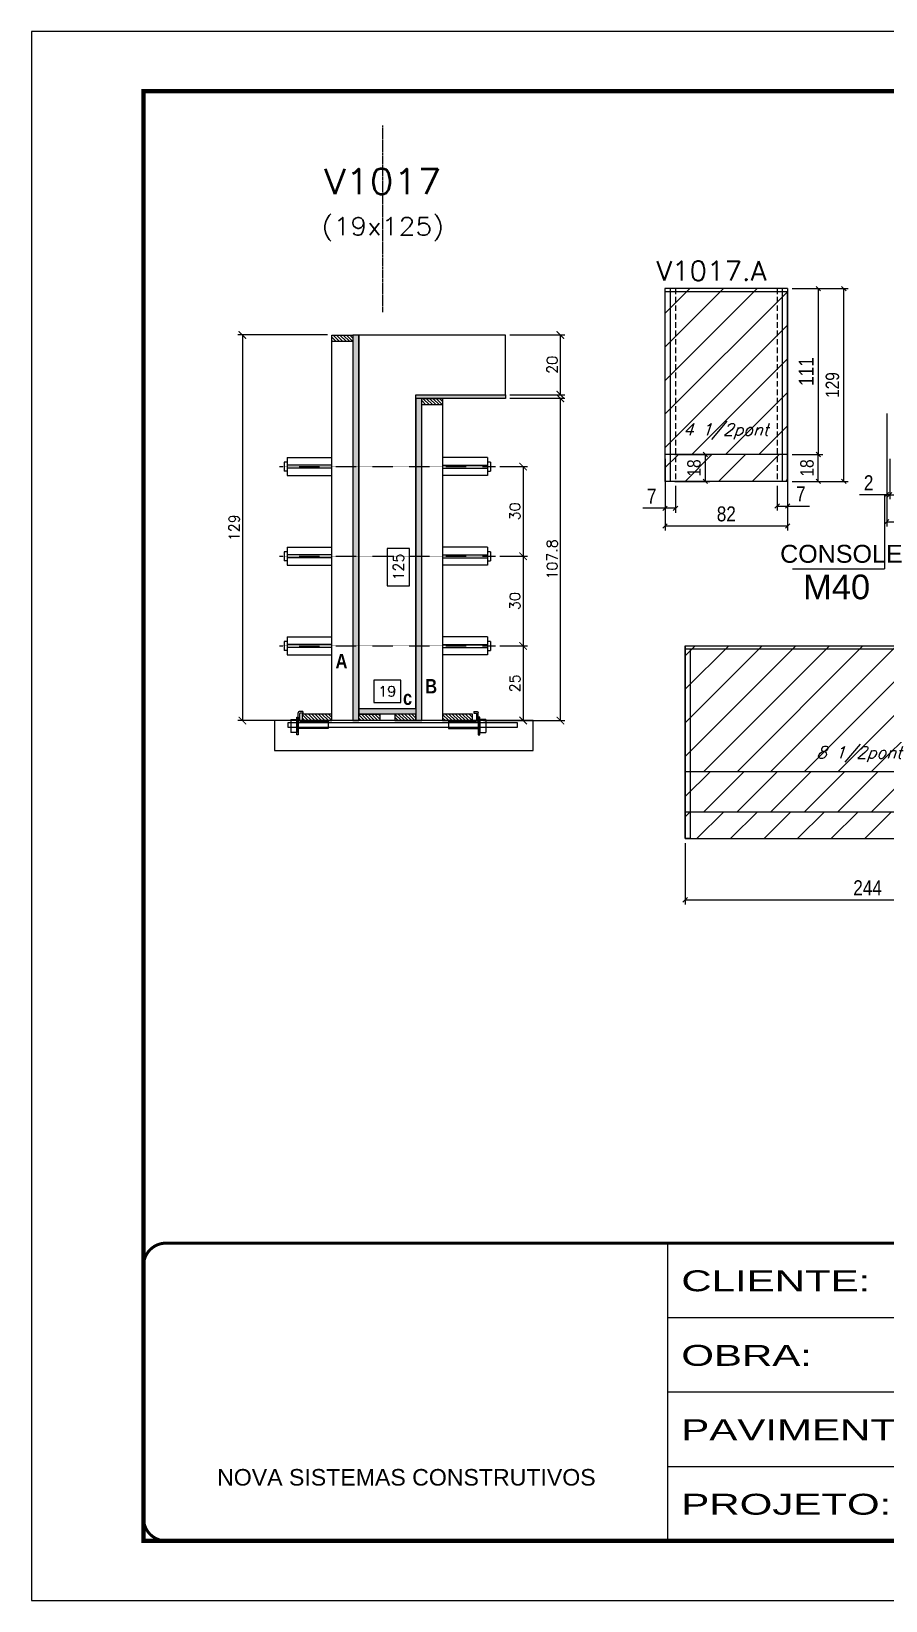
# Model space of a CAD drawing. Extents: x -20960 to -5926, y -2106 to 21915.
# Drawn here: x -12207 to -11636, y 15123 to 16173 of the extents above; entities that cross this region are included whole.
import ezdxf
from ezdxf.enums import TextEntityAlignment as Align

# ---------------------------------------------------------------- set-up
doc = ezdxf.new("R2010")
doc.units = 0
for name, pattern in [('CONTINUO', [0]), ('DASHED', [0.75, 0.5, -0.25]), ('HIDDEN', [0.375, 0.25, -0.125])]:
    doc.linetypes.add(name, pattern=pattern)
for name, color, linetype in [('5', 5, 'Continuous'), ('barrote', 251, 'Continuous'), ('COTA', 241, 'Continuous'), ('Cota Seção (2x)', 4, 'Continuous'), ('detalhes', 4, 'Continuous'), ('NOMENCLATURA', 7, 'Continuous'), ('Painéis', 200, 'Continuous'), ('presilha', 1, 'Continuous'), ('Reaproveitamento', 251, 'Continuous'), ('SARR_2.2x7', 40, 'Continuous'), ('SARR_3.5x7', 81, 'Continuous'), ('TENSOR', 3, 'Continuous'), ('texto', 7, 'Continuous'), ('Texto de Titulo', 7, 'Continuous'), ('Texto Qtd Sarr', 242, 'Continuous')]:
    doc.layers.add(name, color=color, linetype=linetype)
for name, color, linetype, lineweight in [('CONCRETO', 251, 'Continuous', 25), ('Folhas', 255, 'Continuous', 9), ('Hachura', 251, 'Continuous', 9), ('Madeira', 126, 'Continuous', 18), ('SARRAFO DE PRESSAO', 251, 'DASHED', 9), ('SCO-___-LAJ', 2, 'Continuous', 0), ('Texto Seção', 7, 'Continuous', 15)]:
    doc.layers.add(name, color=color, linetype=linetype, lineweight=lineweight)
doc.styles.add('ARIAL', font='arial.ttf')
doc.styles.add('COTA TECNICA', font='techl___.ttf', dxfattribs={"height": 10})
doc.styles.add('COTA TECNICA-50', font='techl___.ttf', dxfattribs={"height": 9})
doc.styles.add('REGUA-120', font='ROMANS.shx', dxfattribs={"height": 15})
doc.styles.add('Romans', font='romans.shx')
doc.styles.get("Standard").update_dxf_attribs({"font": 'arial.ttf'})
doc.styles.add('TECNICA', font='techb___.ttf', dxfattribs={"height": 10})
doc.styles.add('Tecnologia', font='')
doc.styles.get('Tecnologia').set_extended_font_data('Forgotten Futurist')
doc.dimstyles.new('COTA PAINEL-50', dxfattribs={"dimtxt": 9, "dimasz": 3, "dimexe": 3, "dimexo": 3, "dimgap": 3, "dimtad": 1, "dimdec": 1, "dimzin": 12, "dimdsep": 46, "dimtxsty": 'COTA TECNICA-50', "dimblk1": 'OBLIQUE', "dimblk2": 'OBLIQUE', "dimsah": 1, "dimcen": 0.9, "dimclrd": 4, "dimclre": 4, "dimclrt": 240, "dimadec": 1, "dimazin": 3, "dimtfac": 1, "dimtdec": 1, "dimtmove": 0, "dimatfit": 3, "dimfxl": 1, "dimtolj": 1, "dimtzin": 12, "dimarcsym": 0})
doc.dimstyles.new('Cota Seção (2x)', dxfattribs={"dimtxt": 7, "dimasz": 5, "dimexe": 3, "dimexo": 3, "dimgap": 2, "dimtad": 3, "dimdec": 1, "dimlfac": 0.5, "dimzin": 12, "dimdsep": 46, "dimtxsty": 'Romans', "dimblk": 'ARCHTICK', "dimcen": 0, "dimclrd": 4, "dimclre": 4, "dimclrt": 1, "dimadec": 1, "dimazin": 3, "dimtfac": 1, "dimtdec": 1, "dimtmove": 0, "dimatfit": 3, "dimldrblk": 'OBLIQUE', "dimfxl": 1, "dimtolj": 1, "dimtzin": 12, "dimarcsym": 0})
doc.dimstyles.new('Cota Seção interna', dxfattribs={"dimtxt": 7, "dimasz": 6, "dimexe": 0.18, "dimexo": 2, "dimgap": -4, "dimtad": 3, "dimdec": 1, "dimlfac": 0.5, "dimzin": 12, "dimdsep": 46, "dimtxsty": 'Romans', "dimblk": 'ARCHTICK', "dimcen": 0.09, "dimse1": 1, "dimse2": 1, "dimsd1": 1, "dimsd2": 1, "dimclrd": 180, "dimclre": 5, "dimclrt": 1, "dimadec": 0, "dimazin": 3, "dimtfac": 1, "dimtdec": 1, "dimtofl": 0, "dimtmove": 0, "dimatfit": 3, "dimldrblk": 'ARCHTICK', "dimfxl": 1, "dimtolj": 1, "dimtzin": 0, "dimarcsym": 0})
doc.dimstyles.new('PAINEL', dxfattribs={"dimtxt": 10, "dimasz": 3, "dimexe": 3, "dimexo": 3, "dimgap": 3, "dimtad": 1, "dimdec": 1, "dimzin": 12, "dimdsep": 46, "dimtxsty": 'COTA TECNICA', "dimblk1": 'OBLIQUE', "dimblk2": 'OBLIQUE', "dimsah": 1, "dimcen": 0.9, "dimclrd": 4, "dimclre": 4, "dimclrt": 240, "dimadec": 1, "dimazin": 3, "dimtfac": 1, "dimtdec": 1, "dimtmove": 0, "dimatfit": 3, "dimfxl": 1, "dimtolj": 1, "dimtzin": 12, "dimarcsym": 0})
pattern_1 = [(45, (-4755, 0), (-11.22532, 11.22532), [])]
pattern_2 = [(45, (-3170, 0), (-11.22532, 11.22532), [])]

# ---------------------------------------------------------------- blocks, each defined once
blk = doc.blocks.new('9999999999')
at = {"color": 30, "linetype": 'CONTINUO'}
for p, q in [((98564.6, 34230.2), (98564.6, 34429.4)), ((98564.6, 34379.6), (99584, 34379.6)), ((98564.6, 34329.8), (99488, 34329.8)), ((98564.6, 34280), (99488, 34280))]:
    blk.add_line(p, q, dxfattribs=at)
at = {"color": 30, "linetype": 'CONTINUO', "const_width": 2}
blk.add_lwpolyline([(99584, 34230.2), (99584, 34414.4, 0.414214), (99569, 34429.4), (98229, 34429.4, 0.414214), (98214, 34414.4), (98214, 34245.2, 0.414214), (98229, 34230.2), (99584, 34230.2)], format="xyb", dxfattribs=at)
at = {"layer": 'Folhas'}
blk.add_lwpolyline([(98139, 34190.2), (99624, 34190.2), (99624, 35240.2), (98139, 35240.2)], close=True, dxfattribs=at)
at = {"layer": 'Folhas', "color": 30, "const_width": 3}
blk.add_lwpolyline([(98214, 34230.2), (99584, 34230.2), (99584, 35200.2), (98214, 35200.2)], close=True, dxfattribs=at)
at = {"color": 7, "linetype": 'Continuous', "ltscale": 5, "style": 'ARIAL'}
blk.add_text('NOVA SISTEMAS CONSTRUTIVOS', height=11.059, dxfattribs=at).set_placement((98263.2, 34267.2))
at = {"layer": 'Folhas', "color": 7, "style": 'Tecnologia', "width": 1.5}
for s, p in [('CLIENTE:', (98573.7, 34397.2)), ('OBRA:', (98573.7, 34347.3)), ('PAVIMENTO:', (98573.7, 34297.5)), ('PROJETO:', (98573.7, 34247.7))]:
    blk.add_text(s, height=14, dxfattribs=at).set_placement(p)
blk = doc.blocks.new('titulo1')
at = {"layer": 'Defpoints', "color": 252, "linetype": 'HIDDEN', "ltscale": 2}
blk.add_line((0, 0), (0, 125), dxfattribs=at)
at = {"layer": 'Defpoints', "style": 'Romans', "oblique": 15}
blk.add_attdef('FOLHA', text='', height=10, dxfattribs=at).set_placement((0, 15.6), align=Align.MIDDLE_CENTER)
at = {"layer": 'Texto Qtd Sarr', "color": 3, "style": 'Romans', "oblique": 15}
for tag, height, p in [('TITULO', 17, (0, 71.4)), ('SEÇÃO', 12, (0, 41.5))]:
    blk.add_attdef(tag, text='', height=height, dxfattribs=at).set_placement(p, align=Align.MIDDLE_CENTER)
blk = doc.blocks.new('_ArchTick')
at = {"color": 0, "linetype": 'ByBlock', "const_width": 0.15}
blk.add_lwpolyline([(-0.5, -0.5), (0.5, 0.5)], dxfattribs=at)
blk = doc.blocks.new('*D7050')
at = {"layer": 'COTA', "color": 4, "lineweight": -2, "transparency": 16777216}
for p, q in [((-11887, 15927), (-11850.2, 15927)), ((-11853.2, 15711.4), (-11853.2, 15927)), ((-11904.6, 15711.4), (-11850.2, 15711.4))]:
    blk.add_line(p, q, dxfattribs=at)
at = {"layer": 'Defpoints', "color": 0, "transparency": 16777216}
for p in [(-11890, 15927), (-11853.2, 15927), (-11907.6, 15711.4)]:
    blk.add_point(p, dxfattribs=at)
at = {"layer": 'COTA', "color": 4, "lineweight": -2, "transparency": 16777216, "xscale": 5, "yscale": 5, "zscale": 5}
for p, rotation in [((-11853.2, 15927), 90), ((-11853.2, 15711.4), 270)]:
    blk.add_blockref('_ArchTick', p, dxfattribs=dict(at, rotation=rotation))
at = {"layer": 'COTA', "color": 1, "transparency": 16777216, "insert": (-11858.7, 15819.2), "char_height": 7, "attachment_point": 5, "rotation": 90, "style": 'Romans'}
blk.add_mtext('\\A1;107.8', dxfattribs=at)
blk = doc.blocks.new('_Oblique')
at = {"color": 0, "linetype": 'ByBlock', "lineweight": -2}
blk.add_line((-0.5, -0.5), (0.5, 0.5), dxfattribs=at)
blk = doc.blocks.new('*D7051')
at = {"layer": 'COTA', "color": 4, "lineweight": -2, "transparency": 16777216}
for p, q in [((-11887, 15969.4), (-11850.2, 15969.4)), ((-11853.2, 15929.4), (-11853.2, 15969.4)), ((-11887, 15929.4), (-11850.2, 15929.4))]:
    blk.add_line(p, q, dxfattribs=at)
at = {"layer": 'Defpoints', "color": 0, "transparency": 16777216}
for p in [(-11890, 15969.4), (-11853.2, 15969.4), (-11890, 15929.4)]:
    blk.add_point(p, dxfattribs=at)
at = {"layer": 'COTA', "color": 4, "lineweight": -2, "transparency": 16777216, "xscale": 5, "yscale": 5, "zscale": 5}
for p, rotation in [((-11853.2, 15969.4), 90), ((-11853.2, 15929.4), 270)]:
    blk.add_blockref('_ArchTick', p, dxfattribs=dict(at, rotation=rotation))
at = {"layer": 'COTA', "color": 1, "transparency": 16777216, "insert": (-11858.7, 15949.4), "char_height": 7, "attachment_point": 5, "rotation": 90, "style": 'Romans'}
blk.add_mtext('\\A1;20', dxfattribs=at)
blk = doc.blocks.new('*D7052')
at = {"layer": 'Cota Seção (2x)', "color": 180, "lineweight": -2, "transparency": 16777216}
for p, q in [((-11954, 15826.6), (-11969, 15826.6)), ((-11969, 15826.6), (-11969, 15801.6)), ((-11954, 15801.6), (-11954, 15826.6)), ((-11969, 15801.6), (-11954, 15801.6))]:
    blk.add_line(p, q, dxfattribs=at)
at = {"layer": 'Defpoints', "color": 0, "transparency": 16777216}
for p in [(-11950, 15969.4), (-11950, 15969.4), (-11950, 15719.4)]:
    blk.add_point(p, dxfattribs=at)
at = {"layer": 'Cota Seção (2x)', "color": 1, "transparency": 16777216, "insert": (-11961.5, 15814.1), "char_height": 7, "attachment_point": 5, "rotation": 90, "style": 'Romans'}
blk.add_mtext('\\A1;125', dxfattribs=at)
blk = doc.blocks.new('PRESILHA METÁLICA 1')
at = {"layer": 'presilha'}
for p, q in [((7.5, 10.6), (7.5, 19.9)), ((12, 21), (8.6, 21)), ((9, 11.6), (9, 18.9)), ((12, 19.5), (9.6, 19.5)), ((12, 21), (12, 19.5)), ((0, 13), (6, 13)), ((0, 13), (0, 0)), ((6, 0), (0, 0)), ((6, 15.5), (7.5, 15.5)), ((6, -2.5), (6, 15.5)), ((6, 13), (6, 0)), ((7.5, 15.5), (7.5, -2.5)), ((37.5, 4.1), (7.5, 4.1)), ((37.5, 11), (9.6, 11)), ((37.5, 11), (37.5, 4.1)), ((7.5, -2.5), (6, -2.5))]:
    blk.add_line(p, q, dxfattribs=at)
for centre, radius, start, end in [((8.6, 19.9), 1.14, 90, 180), ((9.6, 18.9), 0.57, 90, 180), ((9.6, 11.6), 0.57, 180, 270)]:
    blk.add_arc(centre, radius, start, end, dxfattribs=at)
blk = doc.blocks.new('*D7041')
at = {"layer": 'Cota Seção (2x)', "color": 180, "lineweight": -2, "transparency": 16777216}
for p, q in [((-11960, 15738.4), (-11978, 15738.4)), ((-11978, 15738.4), (-11978, 15723.4)), ((-11960, 15723.4), (-11960, 15738.4)), ((-11978, 15723.4), (-11960, 15723.4))]:
    blk.add_line(p, q, dxfattribs=at)
at = {"layer": 'Defpoints', "color": 0, "transparency": 16777216}
for p in [(-11950, 15719.4), (-11988, 15711.4), (-11950, 15711.4)]:
    blk.add_point(p, dxfattribs=at)
at = {"layer": 'Cota Seção (2x)', "color": 1, "transparency": 16777216, "insert": (-11969, 15730.9), "char_height": 7, "attachment_point": 5, "style": 'Romans'}
blk.add_mtext('\\A1;19', dxfattribs=at)
blk = doc.blocks.new('*D7042')
at = {"layer": 'COTA', "color": 4, "lineweight": -2, "transparency": 16777216}
for p, q in [((-12009, 15969.4), (-12068.9, 15969.4)), ((-12065.9, 15969.4), (-12065.9, 15711.4)), ((-12009, 15711.4), (-12068.9, 15711.4))]:
    blk.add_line(p, q, dxfattribs=at)
at = {"layer": 'Defpoints', "color": 0, "transparency": 16777216}
for p in [(-12006, 15969.4), (-12065.9, 15711.4), (-12006, 15711.4)]:
    blk.add_point(p, dxfattribs=at)
at = {"layer": 'COTA', "color": 4, "lineweight": -2, "transparency": 16777216, "xscale": 5, "yscale": 5, "zscale": 5}
for p, rotation in [((-12065.9, 15969.4), 90), ((-12065.9, 15711.4), 270)]:
    blk.add_blockref('_ArchTick', p, dxfattribs=dict(at, rotation=rotation))
at = {"layer": 'COTA', "color": 1, "transparency": 16777216, "insert": (-12071.4, 15840.4), "char_height": 7, "attachment_point": 5, "rotation": 90, "style": 'Romans'}
blk.add_mtext('\\A1;129', dxfattribs=at)
blk = doc.blocks.new('*D7043')
at = {"layer": 'COTA', "color": 4, "lineweight": -2, "transparency": 16777216}
for p, q in [((-11893.7, 15761.3), (-11875.1, 15761.3)), ((-11878.1, 15761.3), (-11878.1, 15711.4)), ((-11893.7, 15711.4), (-11875.1, 15711.4))]:
    blk.add_line(p, q, dxfattribs=at)
at = {"layer": 'Defpoints', "color": 0, "transparency": 16777216}
for p in [(-11896.7, 15761.3), (-11896.7, 15711.4), (-11878.1, 15711.4)]:
    blk.add_point(p, dxfattribs=at)
at = {"layer": 'COTA', "color": 4, "lineweight": -2, "transparency": 16777216, "xscale": 5, "yscale": 5, "zscale": 5}
for p, rotation in [((-11878.1, 15761.3), 90), ((-11878.1, 15711.4), 270)]:
    blk.add_blockref('_ArchTick', p, dxfattribs=dict(at, rotation=rotation))
at = {"layer": 'COTA', "color": 1, "transparency": 16777216, "insert": (-11883.6, 15736.3), "char_height": 7, "attachment_point": 5, "rotation": 90, "style": 'Romans'}
blk.add_mtext('\\A1;25', dxfattribs=at)
blk = doc.blocks.new('*D7044')
at = {"layer": 'COTA', "color": 4, "lineweight": -2, "transparency": 16777216}
for p, q in [((-11893.7, 15821.3), (-11875.1, 15821.3)), ((-11878.1, 15821.3), (-11878.1, 15761.3)), ((-11893.7, 15761.3), (-11875.1, 15761.3))]:
    blk.add_line(p, q, dxfattribs=at)
at = {"layer": 'Defpoints', "color": 0, "transparency": 16777216}
for p in [(-11896.7, 15821.3), (-11896.7, 15761.3), (-11878.1, 15761.3)]:
    blk.add_point(p, dxfattribs=at)
at = {"layer": 'COTA', "color": 4, "lineweight": -2, "transparency": 16777216, "xscale": 5, "yscale": 5, "zscale": 5}
for p, rotation in [((-11878.1, 15821.3), 90), ((-11878.1, 15761.3), 270)]:
    blk.add_blockref('_ArchTick', p, dxfattribs=dict(at, rotation=rotation))
at = {"layer": 'COTA', "color": 1, "transparency": 16777216, "insert": (-11883.6, 15791.3), "char_height": 7, "attachment_point": 5, "rotation": 90, "style": 'Romans'}
blk.add_mtext('\\A1;30', dxfattribs=at)
blk = doc.blocks.new('*D7045')
at = {"layer": 'COTA', "color": 4, "linetype": 'ByBlock', "lineweight": -2, "transparency": 16777216}
for p, q in [((-11634.9, 15916.9), (-11634.9, 15841.3)), ((-11388.9, 15904.4), (-11388.9, 15841.3)), ((-11634.9, 15844.3), (-11388.9, 15844.3))]:
    blk.add_line(p, q, dxfattribs=at)
at = {"layer": 'Defpoints', "color": 0, "linetype": 'ByBlock', "transparency": 16777216}
for p in [(-11634.9, 15919.9), (-11388.9, 15907.4), (-11388.9, 15844.3)]:
    blk.add_point(p, dxfattribs=at)
at = {"layer": 'COTA', "color": 4, "linetype": 'ByBlock', "lineweight": -2, "transparency": 16777216, "xscale": 3, "yscale": 3, "zscale": 3, "rotation": 180}
blk.add_blockref('_Oblique', (-11634.9, 15844.3), dxfattribs=at)
at = {"layer": 'COTA', "color": 4, "linetype": 'ByBlock', "lineweight": -2, "transparency": 16777216, "xscale": 3, "yscale": 3, "zscale": 3}
blk.add_blockref('_Oblique', (-11388.9, 15844.3), dxfattribs=at)
at = {"layer": 'COTA', "color": 240, "linetype": 'ByBlock', "transparency": 16777216, "insert": (-11511.9, 15852.4), "char_height": 10, "attachment_point": 5, "style": 'COTA TECNICA'}
blk.add_mtext('\\A1;246', dxfattribs=at)
blk = doc.blocks.new('*D7099')
at = {"layer": 'COTA', "color": 4, "lineweight": -2, "ltscale": 25, "transparency": 16777216}
for p, q in [((-11634.9, 15904.4), (-11634.9, 15859.5)), ((-11632.9, 15886.4), (-11632.9, 15859.5)), ((-11634.9, 15862.5), (-11653, 15862.5)), ((-11632.9, 15862.5), (-11634.9, 15862.5)), ((-11632.9, 15862.5), (-11629.9, 15862.5))]:
    blk.add_line(p, q, dxfattribs=at)
at = {"layer": 'Defpoints', "color": 0, "ltscale": 25, "transparency": 16777216}
for p in [(-11634.9, 15907.4), (-11632.9, 15889.4), (-11634.9, 15862.5)]:
    blk.add_point(p, dxfattribs=at)
at = {"layer": 'COTA', "color": 4, "lineweight": -2, "ltscale": 25, "transparency": 16777216, "xscale": 3, "yscale": 3, "zscale": 3}
blk.add_blockref('_Oblique', (-11634.9, 15862.5), dxfattribs=at)
at = {"layer": 'COTA', "color": 4, "lineweight": -2, "ltscale": 25, "transparency": 16777216, "xscale": 3, "yscale": 3, "zscale": 3, "rotation": 180}
blk.add_blockref('_Oblique', (-11632.9, 15862.5), dxfattribs=at)
at = {"layer": 'COTA', "color": 240, "ltscale": 25, "transparency": 16777216, "insert": (-11647, 15870.5), "char_height": 10, "attachment_point": 5, "style": 'COTA TECNICA'}
blk.add_mtext('\\A1;2', dxfattribs=at)
blk = doc.blocks.new('*D7100')
at = {"layer": 'COTA', "color": 4, "lineweight": -2, "ltscale": 25, "transparency": 16777216}
for p, q in [((-11783.2, 15886.4), (-11783.2, 15838.5)), ((-11701.2, 15886.4), (-11701.2, 15838.5)), ((-11701.2, 15841.5), (-11783.2, 15841.5))]:
    blk.add_line(p, q, dxfattribs=at)
at = {"layer": 'Defpoints', "color": 0, "ltscale": 25, "transparency": 16777216}
for p in [(-11783.2, 15889.4), (-11701.2, 15889.4), (-11783.2, 15841.5)]:
    blk.add_point(p, dxfattribs=at)
at = {"layer": 'COTA', "color": 4, "lineweight": -2, "ltscale": 25, "transparency": 16777216, "xscale": 3, "yscale": 3, "zscale": 3, "rotation": 180}
blk.add_blockref('_Oblique', (-11783.2, 15841.5), dxfattribs=at)
at = {"layer": 'COTA', "color": 4, "lineweight": -2, "ltscale": 25, "transparency": 16777216, "xscale": 3, "yscale": 3, "zscale": 3}
blk.add_blockref('_Oblique', (-11701.2, 15841.5), dxfattribs=at)
at = {"layer": 'COTA', "color": 240, "ltscale": 25, "transparency": 16777216, "insert": (-11742.2, 15849.6), "char_height": 10, "attachment_point": 5, "style": 'COTA TECNICA'}
blk.add_mtext('\\A1;82', dxfattribs=at)
blk = doc.blocks.new('*D7101')
at = {"layer": 'COTA', "color": 4, "lineweight": -2, "ltscale": 25, "transparency": 16777216}
for p, q in [((-11698.2, 16000.4), (-11677.7, 16000.4)), ((-11680.7, 16000.4), (-11680.7, 15889.4)), ((-11698.2, 15889.4), (-11677.7, 15889.4))]:
    blk.add_line(p, q, dxfattribs=at)
at = {"layer": 'Defpoints', "color": 0, "ltscale": 25, "transparency": 16777216}
for p in [(-11701.2, 16000.4), (-11701.2, 15889.4), (-11680.7, 15889.4)]:
    blk.add_point(p, dxfattribs=at)
at = {"layer": 'COTA', "color": 4, "lineweight": -2, "ltscale": 25, "transparency": 16777216, "xscale": 3, "yscale": 3, "zscale": 3}
for p, rotation in [((-11680.7, 16000.4), 90), ((-11680.7, 15889.4), 270)]:
    blk.add_blockref('_Oblique', p, dxfattribs=dict(at, rotation=rotation))
at = {"layer": 'COTA', "color": 240, "ltscale": 25, "transparency": 16777216, "insert": (-11688.7, 15944.9), "char_height": 10, "attachment_point": 5, "rotation": 90, "style": 'COTA TECNICA'}
blk.add_mtext('\\A1;111', dxfattribs=at)
blk = doc.blocks.new('*D7102')
at = {"layer": 'COTA', "color": 4, "lineweight": -2, "ltscale": 25, "transparency": 16777216}
for p, q in [((-11783.2, 15868.4), (-11783.2, 15850.4)), ((-11776.2, 15868.4), (-11776.2, 15850.4)), ((-11783.2, 15853.4), (-11798, 15853.4)), ((-11776.2, 15853.4), (-11783.2, 15853.4))]:
    blk.add_line(p, q, dxfattribs=at)
at = {"layer": 'Defpoints', "color": 0, "ltscale": 25, "transparency": 16777216}
for p in [(-11783.2, 15871.4), (-11776.2, 15871.4), (-11783.2, 15853.4)]:
    blk.add_point(p, dxfattribs=at)
at = {"layer": 'COTA', "color": 4, "lineweight": -2, "ltscale": 25, "transparency": 16777216, "xscale": 3, "yscale": 3, "zscale": 3, "rotation": 180}
blk.add_blockref('_Oblique', (-11783.2, 15853.4), dxfattribs=at)
at = {"layer": 'COTA', "color": 4, "lineweight": -2, "ltscale": 25, "transparency": 16777216, "xscale": 3, "yscale": 3, "zscale": 3}
blk.add_blockref('_Oblique', (-11776.2, 15853.4), dxfattribs=at)
at = {"layer": 'COTA', "color": 240, "ltscale": 25, "transparency": 16777216, "insert": (-11792.1, 15861.5), "char_height": 10, "attachment_point": 5, "style": 'COTA TECNICA'}
blk.add_mtext('\\A1;7', dxfattribs=at)
blk = doc.blocks.new('*D7049')
at = {"layer": 'COTA', "color": 4, "lineweight": -2, "ltscale": 25, "transparency": 16777216}
for p, q in [((-11708.2, 15868.4), (-11708.2, 15851.9)), ((-11701.2, 15868.4), (-11701.2, 15851.9)), ((-11708.2, 15854.9), (-11701.2, 15854.9)), ((-11701.2, 15854.9), (-11686.5, 15854.9))]:
    blk.add_line(p, q, dxfattribs=at)
at = {"layer": 'Defpoints', "color": 0, "ltscale": 25, "transparency": 16777216}
for p in [(-11708.2, 15871.4), (-11701.2, 15871.4), (-11701.2, 15854.9)]:
    blk.add_point(p, dxfattribs=at)
at = {"layer": 'COTA', "color": 4, "lineweight": -2, "ltscale": 25, "transparency": 16777216, "xscale": 3, "yscale": 3, "zscale": 3, "rotation": 180}
blk.add_blockref('_Oblique', (-11708.2, 15854.9), dxfattribs=at)
at = {"layer": 'COTA', "color": 4, "lineweight": -2, "ltscale": 25, "transparency": 16777216, "xscale": 3, "yscale": 3, "zscale": 3}
blk.add_blockref('_Oblique', (-11701.2, 15854.9), dxfattribs=at)
at = {"layer": 'COTA', "color": 240, "ltscale": 25, "transparency": 16777216, "insert": (-11692.4, 15863), "char_height": 10, "attachment_point": 5, "style": 'COTA TECNICA'}
blk.add_mtext('\\A1;7', dxfattribs=at)
blk = doc.blocks.new('*D7035')
at = {"layer": 'COTA', "color": 4, "linetype": 'ByBlock', "lineweight": -2, "transparency": 16777216}
for p, q in [((-11769.7, 15629.4), (-11769.7, 15588.4)), ((-11525.7, 15629.4), (-11525.7, 15588.4)), ((-11769.7, 15591.4), (-11525.7, 15591.4))]:
    blk.add_line(p, q, dxfattribs=at)
at = {"layer": 'Defpoints', "color": 0, "linetype": 'ByBlock', "transparency": 16777216}
for p in [(-11769.7, 15632.4), (-11525.7, 15632.4), (-11525.7, 15591.4)]:
    blk.add_point(p, dxfattribs=at)
at = {"layer": 'COTA', "color": 4, "linetype": 'ByBlock', "lineweight": -2, "transparency": 16777216, "xscale": 3, "yscale": 3, "zscale": 3, "rotation": 180}
blk.add_blockref('_Oblique', (-11769.7, 15591.4), dxfattribs=at)
at = {"layer": 'COTA', "color": 4, "linetype": 'ByBlock', "lineweight": -2, "transparency": 16777216, "xscale": 3, "yscale": 3, "zscale": 3}
blk.add_blockref('_Oblique', (-11525.7, 15591.4), dxfattribs=at)
at = {"layer": 'COTA', "color": 240, "linetype": 'ByBlock', "transparency": 16777216, "insert": (-11647.7, 15599.5), "char_height": 10, "attachment_point": 5, "style": 'COTA TECNICA'}
blk.add_mtext('\\A1;244', dxfattribs=at)
blk = doc.blocks.new('*D7091')
at = {"layer": 'COTA', "color": 4, "lineweight": -2, "transparency": 16777216}
for p, q in [((-11776.7, 15889.4), (-11753.2, 15889.4)), ((-11756.2, 15871.4), (-11756.2, 15889.4)), ((-11776.7, 15871.4), (-11753.2, 15871.4))]:
    blk.add_line(p, q, dxfattribs=at)
at = {"layer": 'Defpoints', "color": 0, "transparency": 16777216}
for p in [(-11779.7, 15889.4), (-11756.2, 15889.4), (-11779.7, 15871.4)]:
    blk.add_point(p, dxfattribs=at)
at = {"layer": 'COTA', "color": 4, "lineweight": -2, "transparency": 16777216, "xscale": 3, "yscale": 3, "zscale": 3}
for p, rotation in [((-11756.2, 15889.4), 90), ((-11756.2, 15871.4), 270)]:
    blk.add_blockref('_Oblique', p, dxfattribs=dict(at, rotation=rotation))
at = {"layer": 'COTA', "color": 240, "transparency": 16777216, "insert": (-11763.8, 15880.4), "char_height": 9, "attachment_point": 5, "rotation": 90, "style": 'COTA TECNICA-50'}
blk.add_mtext('\\A1;18', dxfattribs=at)
blk = doc.blocks.new('*D7096')
at = {"layer": 'COTA', "color": 4, "lineweight": -2, "transparency": 16777216}
for p, q in [((-11698.2, 15889.4), (-11677.7, 15889.4)), ((-11680.7, 15871.4), (-11680.7, 15889.4)), ((-11698.2, 15871.4), (-11677.7, 15871.4))]:
    blk.add_line(p, q, dxfattribs=at)
at = {"layer": 'Defpoints', "color": 0, "transparency": 16777216}
for p in [(-11701.2, 15889.4), (-11680.7, 15889.4), (-11701.2, 15871.4)]:
    blk.add_point(p, dxfattribs=at)
at = {"layer": 'COTA', "color": 4, "lineweight": -2, "transparency": 16777216, "xscale": 3, "yscale": 3, "zscale": 3}
for p, rotation in [((-11680.7, 15889.4), 90), ((-11680.7, 15871.4), 270)]:
    blk.add_blockref('_Oblique', p, dxfattribs=dict(at, rotation=rotation))
at = {"layer": 'COTA', "color": 240, "transparency": 16777216, "insert": (-11688.2, 15880.4), "char_height": 9, "attachment_point": 5, "rotation": 90, "style": 'COTA TECNICA-50'}
blk.add_mtext('\\A1;18', dxfattribs=at)
blk = doc.blocks.new('*D7097')
at = {"layer": 'COTA', "color": 4, "lineweight": -2, "transparency": 16777216}
for p, q in [((-11698.2, 16000.4), (-11660.6, 16000.4)), ((-11663.6, 15871.4), (-11663.6, 16000.4)), ((-11698.2, 15871.4), (-11660.6, 15871.4))]:
    blk.add_line(p, q, dxfattribs=at)
at = {"layer": 'Defpoints', "color": 0, "transparency": 16777216}
for p in [(-11701.2, 16000.4), (-11663.6, 16000.4), (-11701.2, 15871.4)]:
    blk.add_point(p, dxfattribs=at)
at = {"layer": 'COTA', "color": 4, "lineweight": -2, "transparency": 16777216, "xscale": 3, "yscale": 3, "zscale": 3}
for p, rotation in [((-11663.6, 16000.4), 90), ((-11663.6, 15871.4), 270)]:
    blk.add_blockref('_Oblique', p, dxfattribs=dict(at, rotation=rotation))
at = {"layer": 'COTA', "color": 240, "transparency": 16777216, "insert": (-11671.2, 15935.9), "char_height": 9, "attachment_point": 5, "rotation": 90, "style": 'COTA TECNICA-50'}
blk.add_mtext('\\A1;129', dxfattribs=at)
blk = doc.blocks.new('*D7040')
at = {"layer": 'COTA', "color": 4, "lineweight": -2, "transparency": 16777216}
for p, q in [((-11893.7, 15881.3), (-11875.1, 15881.3)), ((-11878.1, 15881.3), (-11878.1, 15821.3)), ((-11893.7, 15821.3), (-11875.1, 15821.3))]:
    blk.add_line(p, q, dxfattribs=at)
at = {"layer": 'Defpoints', "color": 0, "transparency": 16777216}
for p in [(-11896.7, 15881.3), (-11896.7, 15821.3), (-11878.1, 15821.3)]:
    blk.add_point(p, dxfattribs=at)
at = {"layer": 'COTA', "color": 4, "lineweight": -2, "transparency": 16777216, "xscale": 5, "yscale": 5, "zscale": 5}
for p, rotation in [((-11878.1, 15881.3), 90), ((-11878.1, 15821.3), 270)]:
    blk.add_blockref('_ArchTick', p, dxfattribs=dict(at, rotation=rotation))
at = {"layer": 'COTA', "color": 1, "transparency": 16777216, "insert": (-11883.6, 15851.3), "char_height": 7, "attachment_point": 5, "rotation": 90, "style": 'Romans'}
blk.add_mtext('\\A1;30', dxfattribs=at)

msp = doc.modelspace()

# ---------------------------------------------------------------- hatches: boundary and pattern name
at = {"layer": 'Hachura'}
h = msp.add_hatch(dxfattribs=at)
h.set_pattern_fill('ANSI31', color=256, scale=0.5, angle=270, style=0)
h.set_pattern_definition([(315, (10884.0995, 7661.7083), (1.12253202, 1.12253202), [])])
h.paths.add_polyline_path([(-12005.96, 15964.95), (-12005.96, 15969.35), (-11991.96, 15969.35), (-11991.96, 15964.95)])
h = msp.add_hatch(color=256, dxfattribs=at)
h.dxf.hatch_style = 1
h.paths.add_polyline_path([(-11987.96, 15969.35), (-11991.96, 15969.35), (-11991.96, 15711.35), (-11987.96, 15711.35)])
h = msp.add_hatch(color=256, dxfattribs=at)
h.dxf.hatch_style = 1
h.paths.add_polyline_path([(-11949.96, 15926.95), (-11949.96, 15929.35), (-11889.96, 15929.35), (-11889.96, 15926.95)])
h = msp.add_hatch(color=256, dxfattribs=at)
h.dxf.hatch_style = 1
h.paths.add_polyline_path([(-11945.96, 15926.95), (-11949.96, 15926.95), (-11949.96, 15711.35), (-11945.96, 15711.35)])
h = msp.add_hatch(dxfattribs=at)
h.set_pattern_fill('ANSI31', color=256, scale=0.5, angle=270, style=0)
h.set_pattern_definition([(315, (10944.0995, 7619.3083), (1.12253202, 1.12253202), [])])
h.paths.add_polyline_path([(-11945.96, 15922.55), (-11945.96, 15926.95), (-11931.96, 15926.95), (-11931.96, 15922.55)])
h = msp.add_hatch(color=256, dxfattribs=at)
h.dxf.hatch_style = 1
h.paths.add_polyline_path([(-11987.96, 15715.75), (-11987.96, 15719.35), (-11949.96, 15719.35), (-11949.96, 15715.75)])
h = msp.add_hatch(dxfattribs=at)
h.set_pattern_fill('ANSI31', color=256, scale=0.5, angle=270, style=0)
h.set_pattern_definition([(315, (10850.0995, 7481.7083), (1.12253202, 1.12253202), [])])
h.paths.add_polyline_path([(-12005.96, 15711.35), (-12005.96, 15715.75), (-12025.96, 15715.75), (-12025.96, 15711.35)])
h = msp.add_hatch(dxfattribs=at)
h.set_pattern_fill('ANSI31', color=256, scale=0.5, angle=270, style=0)
h.set_pattern_definition([(315, (10952.9016, 7481.7083), (1.12253202, 1.12253202), [])])
h.paths.add_polyline_path([(-11987.96, 15711.35), (-11987.96, 15715.75), (-11973.96, 15715.75), (-11973.96, 15711.35)])
h = msp.add_hatch(dxfattribs=at)
h.set_pattern_fill('ANSI31', color=256, scale=0.5, angle=270, style=0)
h.set_pattern_definition([(315, (10952.8995, 7481.7083), (1.12253202, 1.12253202), [])])
h.paths.add_polyline_path([(-11949.96, 15711.35), (-11949.96, 15715.75), (-11963.96, 15715.75), (-11963.96, 15711.35)])
h = msp.add_hatch(dxfattribs=at)
h.set_pattern_fill('ANSI31', color=256, scale=0.5, angle=270, style=0)
h.set_pattern_definition([(315, (10944.0995, 7481.7083), (1.12253202, 1.12253202), [])])
h.paths.add_polyline_path([(-11911.96, 15711.35), (-11911.96, 15715.75), (-11931.96, 15715.75), (-11931.96, 15711.35)])
at = {"layer": 'Reaproveitamento', "transparency": 33554684}
h = msp.add_hatch(dxfattribs=at)
h.set_pattern_fill('ANSI31', color=256, scale=5)
h.set_pattern_definition(pattern_1)
h.paths.add_polyline_path([(-11701.23, 16000.42), (-11783.23, 16000.42), (-11783.23, 15889.42), (-11701.23, 15889.42)])
h = msp.add_hatch(dxfattribs=at)
h.set_pattern_fill('ANSI31', color=256, scale=5)
h.set_pattern_definition(pattern_2)
h.paths.add_polyline_path([(-11783.23, 15889.42), (-11783.23, 15871.42), (-11701.23, 15871.42), (-11701.23, 15889.42)])
h = msp.add_hatch(dxfattribs=at)
h.set_pattern_fill('ANSI31', color=256, scale=5)
h.set_pattern_definition([(45, (-1571.5, 7e-12), (-11.22532, 11.22532), [])])
h.paths.add_polyline_path([(-11525.66, 15677.38), (-11525.66, 15761.38), (-11769.66, 15761.38), (-11769.66, 15677.38)])
h = msp.add_hatch(dxfattribs=at)
h.set_pattern_fill('ANSI31', color=256, scale=5)
h.set_pattern_definition(pattern_1)
h.paths.add_polyline_path([(-11525.66, 15650.38), (-11525.66, 15677.38), (-11769.66, 15677.38), (-11769.66, 15650.38)])
h = msp.add_hatch(dxfattribs=at)
h.set_pattern_fill('ANSI31', color=256, scale=5)
h.set_pattern_definition(pattern_2)
h.paths.add_polyline_path([(-11525.66, 15632.38), (-11525.66, 15650.38), (-11769.66, 15650.38), (-11769.66, 15632.38)])

# ---------------------------------------------------------------- linework, layer by layer
at = {"ltscale": 3}
for p, q in [((-12035.96, 15887.32), (-12035.96, 15875.32)), ((-12035.96, 15887.32), (-12005.96, 15887.32)), ((-11901.96, 15887.32), (-11931.96, 15887.32)), ((-11901.96, 15887.32), (-11901.96, 15875.32)), ((-12037.96, 15884.32), (-12037.96, 15878.32)), ((-12035.96, 15884.32), (-12037.96, 15884.32)), ((-12035.96, 15878.32), (-12037.96, 15878.32)), ((-12005.96, 15882.32), (-12035.96, 15882.32)), ((-12005.96, 15880.32), (-12035.96, 15880.32)), ((-11931.96, 15882.32), (-11901.96, 15882.32)), ((-11931.96, 15880.32), (-11901.96, 15880.32)), ((-11899.96, 15884.32), (-11901.96, 15884.32)), ((-11901.96, 15878.32), (-11899.96, 15878.32)), ((-11899.96, 15884.32), (-11899.96, 15878.32)), ((-12035.96, 15875.32), (-12005.96, 15875.32)), ((-11901.96, 15875.32), (-11931.96, 15875.32)), ((-12037.96, 15824.32), (-12037.96, 15818.32)), ((-12035.96, 15824.32), (-12037.96, 15824.32)), ((-12035.96, 15827.32), (-12035.96, 15815.32)), ((-12035.96, 15827.32), (-12005.96, 15827.32)), ((-11901.96, 15827.32), (-11931.96, 15827.32)), ((-11901.96, 15827.32), (-11901.96, 15815.32)), ((-11899.96, 15824.32), (-11901.96, 15824.32)), ((-11899.96, 15824.32), (-11899.96, 15818.32)), ((-12035.96, 15818.32), (-12037.96, 15818.32)), ((-12005.96, 15822.32), (-12035.96, 15822.32)), ((-12005.96, 15820.32), (-12035.96, 15820.32)), ((-12035.96, 15815.32), (-12005.96, 15815.32)), ((-11931.96, 15822.32), (-11901.96, 15822.32)), ((-11931.96, 15820.32), (-11901.96, 15820.32)), ((-11901.96, 15815.32), (-11931.96, 15815.32)), ((-11901.96, 15818.32), (-11899.96, 15818.32)), ((-12037.96, 15764.32), (-12037.96, 15758.32)), ((-12035.96, 15764.32), (-12037.96, 15764.32)), ((-12035.96, 15767.32), (-12035.96, 15755.32)), ((-12035.96, 15767.32), (-12005.96, 15767.32)), ((-12005.96, 15762.32), (-12035.96, 15762.32)), ((-11901.96, 15767.32), (-11931.96, 15767.32)), ((-11931.96, 15762.32), (-11901.96, 15762.32)), ((-11901.96, 15767.32), (-11901.96, 15755.32)), ((-11899.96, 15764.32), (-11901.96, 15764.32)), ((-11899.96, 15764.32), (-11899.96, 15758.32)), ((-12035.96, 15758.32), (-12037.96, 15758.32)), ((-12005.96, 15760.32), (-12035.96, 15760.32)), ((-12035.96, 15755.32), (-12005.96, 15755.32)), ((-11931.96, 15760.32), (-11901.96, 15760.32)), ((-11901.96, 15755.32), (-11931.96, 15755.32)), ((-11901.96, 15758.32), (-11899.96, 15758.32))]:
    msp.add_line(p, q, dxfattribs=at)
at = {"layer": 'barrote'}
msp.add_lwpolyline([(-12044.32, 15691.35), (-11871.36, 15691.35), (-11871.36, 15711.35), (-12044.32, 15711.35)], close=True, dxfattribs=at)
at = {"layer": 'CONCRETO'}
msp.add_lwpolyline([(-11949.96, 15929.35), (-11889.96, 15929.35), (-11889.96, 15969.35), (-11949.96, 15969.35), (-11949.96, 15969.35), (-11987.96, 15969.35), (-11987.96, 15715.75), (-11987.96, 15715.75), (-11987.96, 15719.35), (-11949.96, 15719.35)], close=True, dxfattribs=at)
at = {"layer": 'Madeira'}
for points in [[(-12005.96, 15964.95), (-12005.96, 15969.35), (-11991.96, 15969.35), (-11991.96, 15964.95)], [(-12005.96, 15969.35), (-11991.96, 15969.35), (-11991.96, 15711.35), (-12005.96, 15711.35)], [(-11945.96, 15922.55), (-11945.96, 15926.95), (-11931.96, 15926.95), (-11931.96, 15922.55)], [(-11945.96, 15926.95), (-11931.96, 15926.95), (-11931.96, 15711.35), (-11945.96, 15711.35)], [(-12005.96, 15711.35), (-12005.96, 15715.75), (-12025.96, 15715.75), (-12025.96, 15711.35)], [(-11987.96, 15711.35), (-11987.96, 15715.75), (-11973.96, 15715.75), (-11973.96, 15711.35)], [(-11949.96, 15711.35), (-11949.96, 15715.75), (-11963.96, 15715.75), (-11963.96, 15711.35)], [(-11911.96, 15711.35), (-11911.96, 15715.75), (-11931.96, 15715.75), (-11931.96, 15711.35)]]:
    msp.add_lwpolyline(points, close=True, dxfattribs=at)
at = {"layer": 'NOMENCLATURA', "linetype": 'Continuous'}
for p in [(-11636.4, 15862.54), (-11697.89, 15813.01)]:
    msp.add_line(p, (-11636.4, 15813.01), dxfattribs=at)
at = {"layer": 'Painéis', "linetype": 'ByBlock'}
for p, q in [((-11701.23, 16000.42), (-11783.23, 16000.42)), ((-11783.23, 16000.42), (-11783.23, 15871.42)), ((-11701.23, 16000.42), (-11701.23, 15871.42)), ((-11701.23, 15889.42), (-11783.23, 15889.42)), ((-11701.23, 15871.42), (-11783.23, 15871.42)), ((-11769.66, 15761.38), (-11096.16, 15761.38)), ((-11769.66, 15677.38), (-11096.16, 15677.38)), ((-11769.66, 15650.38), (-11096.16, 15650.38)), ((-11769.66, 15632.38), (-11096.16, 15632.38))]:
    msp.add_line(p, q, dxfattribs=at)
at = {"layer": 'Painéis', "ltscale": 25}
msp.add_line((-11769.66, 15761.38), (-11769.66, 15632.38), dxfattribs=at)
at = {"layer": 'Painéis'}
for points in [[(-11987.96, 15969.35), (-11991.96, 15969.35), (-11991.96, 15711.35), (-11987.96, 15711.35)], [(-11949.96, 15926.95), (-11949.96, 15929.35), (-11889.96, 15929.35), (-11889.96, 15926.95)], [(-11945.96, 15926.95), (-11949.96, 15926.95), (-11949.96, 15711.35), (-11945.96, 15711.35)], [(-11987.96, 15715.75), (-11987.96, 15719.35), (-11949.96, 15719.35), (-11949.96, 15715.75)]]:
    msp.add_lwpolyline(points, close=True, dxfattribs=at)
at = {"layer": 'SARR_2.2x7', "linetype": 'Continuous'}
for p, q in [((-11701.23, 15998.22), (-11783.23, 15998.22)), ((-11769.66, 15759.18), (-11769.66, 15761.38)), ((-11525.66, 15759.18), (-11769.66, 15759.18))]:
    msp.add_line(p, q, dxfattribs=at)
at = {"layer": 'SARR_2.2x7', "linetype": 'HIDDEN', "ltscale": 15}
for p, q in [((-11776.23, 16000.42), (-11776.23, 15871.42)), ((-11708.23, 16000.42), (-11708.23, 15871.42))]:
    msp.add_line(p, q, dxfattribs=at)
at = {"layer": 'SARR_3.5x7'}
for p, q in [((-11783.23, 16000.42), (-11783.23, 15871.42)), ((-11779.73, 16000.42), (-11779.73, 15871.42)), ((-11704.73, 16000.42), (-11704.73, 15871.42)), ((-11701.23, 15871.42), (-11701.23, 15998.22)), ((-11779.73, 15871.42), (-11783.23, 15871.42)), ((-11701.23, 15871.42), (-11704.73, 15871.42)), ((-11769.66, 15632.38), (-11769.66, 15761.38)), ((-11769.66, 15759.18), (-11769.66, 15632.38)), ((-11766.16, 15632.38), (-11766.16, 15759.18)), ((-11766.16, 15632.38), (-11769.66, 15632.38))]:
    msp.add_line(p, q, dxfattribs=at)
at = {"layer": 'SCO-___-LAJ', "color": 1}
msp.add_lwpolyline([(-12035.32, 15710.02), (-11882.02, 15710.02), (-11882.02, 15706.82), (-12035.32, 15706.82)], close=True, dxfattribs=at)
at = {"layer": 'TENSOR', "linetype": 'HIDDEN', "ltscale": 0.5}
for p, q in [((-12040.96, 15881.32), (-11896.66, 15881.32)), ((-12040.96, 15821.32), (-11896.66, 15821.32)), ((-12040.96, 15761.32), (-11896.66, 15761.32))]:
    msp.add_line(p, q, dxfattribs=at)

# ---------------------------------------------------------------- block references
at = {"layer": 'presilha', "yscale": 0.6666666666666666, "zscale": 0.6666666666666666}
for p, xscale in [((-12033.54, 15703.39), 0.6666666666666666), ((-11903.09, 15703.39), -0.6666666666666666)]:
    msp.add_blockref('PRESILHA METÁLICA 1', p, dxfattribs=dict(at, xscale=xscale))
at = {"layer": 'SARRAFO DE PRESSAO', "color": 6, "linetype": 'ByBlock'}
msp.add_blockref('9999999999', (-110345.98, -19067.69), dxfattribs=at)
at = {"layer": 'Texto Seção'}
ref = msp.add_blockref('titulo1', (-11971.93, 15984.58), dxfattribs=at)
ref.add_attrib('TITULO', 'V1017', dxfattribs={"layer": 'Texto de Titulo', "color": 7, "height": 17, "style": 'Romans', "width": 1.1}).set_placement((-11971.93, 16072.08), align=Align.MIDDLE_CENTER)
ref.add_attrib('SEÇÃO', '(19x125)', dxfattribs={"layer": 'Texto de Titulo', "color": 7, "height": 12, "style": 'Romans', "width": 1.1}).set_placement((-11971.93, 16042.08), align=Align.MIDDLE_CENTER)

# ---------------------------------------------------------------- texts
at = {"layer": '5', "linetype": 'Continuous'}
msp.add_text('CONSOLE', height=12, rotation=0.00004, dxfattribs=at).set_placement((-11706.21, 15816.95))
at = {"layer": 'detalhes', "style": 'TECNICA'}
for s, p in [('A', (-12003.57, 15746.38)), ('c', (-11958.44, 15721.85)), ('B', (-11943.6, 15729.54))]:
    msp.add_text(s, height=9.6, dxfattribs=at).set_placement(p)
at = {"layer": 'NOMENCLATURA', "linetype": 'Continuous'}
msp.add_text('M40', height=16.5, dxfattribs=at).set_placement((-11690.84, 15792.53))
at = {"layer": 'texto', "color": 2, "char_height": 8, "attachment_point": 5, "style": 'Romans'}
for s, insert in [('{\\Q19;\\C256;4 1/2pont}', (-11742.48, 15904.8)), ('{\\Q19;\\C256;8 1/2pont}', (-11653.35, 15688.76))]:
    msp.add_mtext(s, dxfattribs=dict(at, insert=insert))
at = {"layer": 'Texto Seção', "style": 'REGUA-120', "width": 1.05}
msp.add_text('V1017.A', height=13, dxfattribs=at).set_placement((-11789.06, 16005.8))

# ---------------------------------------------------------------- dimensions: what is measured, and where the dimension line sits
at = {"layer": 'COTA', "ltscale": 25}
dim = msp.add_linear_dim(base=(-11680.66, 15889.42), p1=(-11701.23, 16000.42), p2=(-11701.23, 15889.42), angle=90, dimstyle='PAINEL', dxfattribs=at)
dim.commit()
dim.dimension.update_dxf_attribs({"geometry": '*D7101', "text_midpoint": (-11688.72, 15944.92)})
at = {"layer": 'COTA'}
for base, p1, p2, dimstyle, picture, middle in [((-11663.63, 16000.42), (-11701.23, 15871.42), (-11701.23, 16000.42), 'COTA PAINEL-50', '*D7097', (-11671.21, 15935.92)), ((-12065.93, 15711.35), (-12005.96, 15969.35), (-12005.96, 15711.35), 'Cota Seção (2x)', '*D7042', (-12071.43, 15840.35)), ((-11853.24, 15969.35), (-11889.96, 15929.35), (-11889.96, 15969.35), 'Cota Seção (2x)', '*D7051', (-11858.74, 15949.35)), ((-11853.24, 15926.95), (-11907.56, 15711.35), (-11889.96, 15926.95), 'Cota Seção (2x)', '*D7050', (-11858.74, 15819.15)), ((-11756.22, 15889.42), (-11779.73, 15871.42), (-11779.73, 15889.42), 'COTA PAINEL-50', '*D7091', (-11763.8, 15880.42)), ((-11680.66, 15889.42), (-11701.23, 15871.42), (-11701.23, 15889.42), 'COTA PAINEL-50', '*D7096', (-11688.25, 15880.42)), ((-11878.1, 15821.32), (-11896.66, 15881.32), (-11896.66, 15821.32), 'Cota Seção (2x)', '*D7040', (-11883.6, 15851.32)), ((-11878.1, 15761.32), (-11896.66, 15821.32), (-11896.66, 15761.32), 'Cota Seção (2x)', '*D7044', (-11883.6, 15791.32)), ((-11878.1, 15711.35), (-11896.66, 15761.32), (-11896.66, 15711.35), 'Cota Seção (2x)', '*D7043', (-11883.6, 15736.34))]:
    dim = msp.add_linear_dim(base=base, p1=p1, p2=p2, angle=90, dimstyle=dimstyle, dxfattribs=at)
    dim.commit()
    dim.dimension.update_dxf_attribs({"geometry": picture, "text_midpoint": middle})
at = {"layer": 'COTA', "linetype": 'ByBlock'}
for base, p1, p2, picture, middle in [((-11388.9, 15844.34), (-11634.9, 15919.87), (-11388.9, 15907.42), '*D7045', (-11511.9, 15852.45)), ((-11525.66, 15591.39), (-11769.66, 15632.38), (-11525.66, 15632.38), '*D7035', (-11647.66, 15599.46))]:
    dim = msp.add_linear_dim(base=base, p1=p1, p2=p2, dimstyle='PAINEL', dxfattribs=at)
    dim.commit()
    dim.dimension.update_dxf_attribs({"geometry": picture, "text_midpoint": middle})
at = {"layer": 'COTA', "ltscale": 25}
for base, p1, p2, picture, middle in [((-11634.9, 15862.54), (-11632.9, 15889.42), (-11634.9, 15907.42), '*D7099', (-11646.96, 15870.54)), ((-11783.23, 15841.46), (-11701.23, 15889.42), (-11783.23, 15889.42), '*D7100', (-11742.23, 15849.55)), ((-11783.23, 15853.39), (-11776.23, 15871.42), (-11783.23, 15871.42), '*D7102', (-11792.09, 15861.46)), ((-11701.23, 15854.89), (-11708.23, 15871.42), (-11701.23, 15871.42), '*D7049', (-11692.36, 15862.96))]:
    dim = msp.add_linear_dim(base=base, p1=p1, p2=p2, dimstyle='PAINEL', dxfattribs=at)
    dim.commit()
    dim.dimension.update_dxf_attribs({"geometry": picture, "text_midpoint": middle})
at = {"layer": 'Cota Seção (2x)'}
dim = msp.add_linear_dim(base=(-11949.96, 15969.35), p1=(-11949.96, 15719.35), p2=(-11949.96, 15969.35), angle=90, dimstyle='Cota Seção interna', dxfattribs=at)
dim.commit()
dim.dimension.update_dxf_attribs({"geometry": '*D7052', "text_midpoint": (-11949.96, 15814.07), "dimtype": 160})
dim = msp.add_linear_dim(base=(-11949.96, 15719.35), p1=(-11987.96, 15711.35), p2=(-11949.96, 15711.35), dimstyle='Cota Seção interna', dxfattribs=at)
dim.commit()
dim.dimension.update_dxf_attribs({"geometry": '*D7041', "text_midpoint": (-11968.96, 15719.35), "dimtype": 160})

doc.saveas('drawing.dxf')
